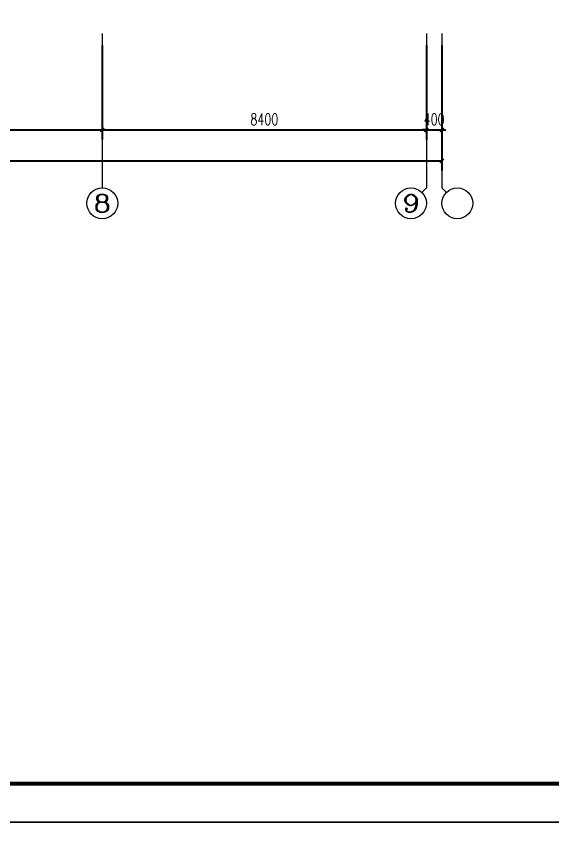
# Model space of a CAD drawing. Extents: x -24105 to 1725648, y 165513 to 982828.
# Drawn here: x 181855 to 195744, y 343238 to 364591 of the extents above; entities that cross this region are included whole.
import ezdxf
from ezdxf.enums import TextEntityAlignment as Align

# ---------------------------------------------------------------- set-up
doc = ezdxf.new("R2010")
doc.units = 0
doc.header["$LTSCALE"] = 1000
doc.header["$MEASUREMENT"] = 0
doc.layers.get('Defpoints').update_dxf_attribs({"color": 8})
for name, color, linetype in [('AXIS', 8, 'Continuous'), ('AXIS_TEXT', 8, 'Continuous'), ('C-AXIS(轴号)', 8, 'Continuous'), ('C-AXIS-T(字)', 8, 'Continuous'), ('图框', 140, 'Continuous')]:
    doc.layers.add(name, color=color, linetype=linetype)
doc.layers.add('WALL', color=8, linetype='Continuous', lineweight=40)
doc.styles.add('_TCH_AXIS', font='COMPLEX', dxfattribs={"bigfont": 'GBCBIG'})
doc.styles.add('_TCH_DIM_T3', font='SIMPLEX', dxfattribs={"width": 0.705882, "bigfont": 'GBCBIG'})
doc.styles.add('COMPLEX', font='COMPLEX')
doc.dimstyles.new('_TCH_ARCH&&100', dxfattribs={"dimtxt": 297.5, "dimasz": 100, "dimexe": 250, "dimexo": 300, "dimgap": 126.25, "dimtad": 1, "dimdec": 0, "dimzin": 0, "dimdsep": 46, "dimtxsty": '_TCH_DIM_T3', "dimblk": 'ARCHTICK', "dimcen": 0.09, "dimclrt": 7, "dimazin": 2, "dimtfac": 1, "dimtdec": 0, "dimtix": 1, "dimtmove": 2, "dimatfit": 3, "dimfxl": 1, "dimtolj": 1, "dimtzin": 0, "dimarcsym": 0})

# ---------------------------------------------------------------- blocks, each defined once
blk = doc.blocks.new('_ArchTick')
at = {"color": 0, "linetype": 'ByBlock', "const_width": 0.4}
blk.add_lwpolyline([(-0.5, -0.5), (0.5, 0.5)], dxfattribs=at)
blk = doc.blocks.new('*D94')
at = {"layer": 'AXIS', "color": 0, "lineweight": -2, "transparency": 16777216}
for p, q in [((1484208, 1132456), (1484208, 1129206)), ((1539308, 1132456), (1539308, 1129206)), ((1484208, 1129456), (1539308, 1129456))]:
    blk.add_line(p, q, dxfattribs=at)
at = {"layer": 'Defpoints', "color": 0, "transparency": 16777216}
for p in [(1484208, 1132756), (1539308, 1132756), (1539308, 1129456)]:
    blk.add_point(p, dxfattribs=at)
at = {"layer": 'AXIS', "color": 0, "lineweight": -2, "transparency": 16777216, "xscale": 100, "yscale": 100, "zscale": 100, "rotation": 180}
blk.add_blockref('_ArchTick', (1484208, 1129456), dxfattribs=at)
at = {"layer": 'AXIS', "color": 0, "lineweight": -2, "transparency": 16777216, "xscale": 100, "yscale": 100, "zscale": 100}
blk.add_blockref('_ArchTick', (1539308, 1129456), dxfattribs=at)
at = {"layer": 'AXIS', "color": 7, "transparency": 16777216, "insert": (1511758, 1129731), "char_height": 297.5, "attachment_point": 5, "style": '_TCH_DIM_T3'}
blk.add_mtext('\\A1;55100', dxfattribs=at)
blk = doc.blocks.new('*D93')
at = {"layer": 'AXIS', "color": 0, "lineweight": -2, "transparency": 16777216}
for p, q in [((1538908, 1132456), (1538908, 1130006)), ((1539308, 1132456), (1539308, 1130006)), ((1538908, 1130256), (1538808, 1130256)), ((1538908, 1130256), (1539308, 1130256)), ((1539308, 1130256), (1539408, 1130256))]:
    blk.add_line(p, q, dxfattribs=at)
at = {"layer": 'Defpoints', "color": 0, "transparency": 16777216}
for p in [(1538908, 1132756), (1539308, 1132756), (1539308, 1130256)]:
    blk.add_point(p, dxfattribs=at)
at = {"layer": 'AXIS', "color": 0, "lineweight": -2, "transparency": 16777216, "xscale": 100, "yscale": 100, "zscale": 100}
blk.add_blockref('_ArchTick', (1538908, 1130256), dxfattribs=at)
at = {"layer": 'AXIS', "color": 0, "lineweight": -2, "transparency": 16777216, "xscale": 100, "yscale": 100, "zscale": 100, "rotation": 180}
blk.add_blockref('_ArchTick', (1539308, 1130256), dxfattribs=at)
at = {"layer": 'AXIS', "color": 7, "transparency": 16777216, "insert": (1539108, 1130531), "char_height": 297.5, "attachment_point": 5, "style": '_TCH_DIM_T3'}
blk.add_mtext('\\A1;400', dxfattribs=at)
blk = doc.blocks.new('*D92')
at = {"layer": 'AXIS', "color": 0, "lineweight": -2, "transparency": 16777216}
for p, q in [((1530508, 1132456), (1530508, 1130006)), ((1538908, 1132456), (1538908, 1130006)), ((1530508, 1130256), (1538908, 1130256))]:
    blk.add_line(p, q, dxfattribs=at)
at = {"layer": 'Defpoints', "color": 0, "transparency": 16777216}
for p in [(1530508, 1132756), (1538908, 1132756), (1538908, 1130256)]:
    blk.add_point(p, dxfattribs=at)
at = {"layer": 'AXIS', "color": 0, "lineweight": -2, "transparency": 16777216, "xscale": 100, "yscale": 100, "zscale": 100, "rotation": 180}
blk.add_blockref('_ArchTick', (1530508, 1130256), dxfattribs=at)
at = {"layer": 'AXIS', "color": 0, "lineweight": -2, "transparency": 16777216, "xscale": 100, "yscale": 100, "zscale": 100}
blk.add_blockref('_ArchTick', (1538908, 1130256), dxfattribs=at)
at = {"layer": 'AXIS', "color": 7, "transparency": 16777216, "insert": (1534708, 1130531), "char_height": 297.5, "attachment_point": 5, "style": '_TCH_DIM_T3'}
blk.add_mtext('\\A1;8400', dxfattribs=at)
blk = doc.blocks.new('*D91')
at = {"layer": 'AXIS', "color": 0, "lineweight": -2, "transparency": 16777216}
for p, q in [((1523108, 1132456), (1523108, 1130006)), ((1530508, 1132456), (1530508, 1130006)), ((1523108, 1130256), (1530508, 1130256))]:
    blk.add_line(p, q, dxfattribs=at)
at = {"layer": 'Defpoints', "color": 0, "transparency": 16777216}
for p in [(1523108, 1132756), (1530508, 1132756), (1530508, 1130256)]:
    blk.add_point(p, dxfattribs=at)
at = {"layer": 'AXIS', "color": 0, "lineweight": -2, "transparency": 16777216, "xscale": 100, "yscale": 100, "zscale": 100, "rotation": 180}
blk.add_blockref('_ArchTick', (1523108, 1130256), dxfattribs=at)
at = {"layer": 'AXIS', "color": 0, "lineweight": -2, "transparency": 16777216, "xscale": 100, "yscale": 100, "zscale": 100}
blk.add_blockref('_ArchTick', (1530508, 1130256), dxfattribs=at)
at = {"layer": 'AXIS', "color": 7, "transparency": 16777216, "insert": (1526808, 1130531), "char_height": 297.5, "attachment_point": 5, "style": '_TCH_DIM_T3'}
blk.add_mtext('\\A1;7400', dxfattribs=at)
blk = doc.blocks.new('_AXISO')
blk.add_circle((0, 0), 0.5)
at = {"layer": 'AXIS_TEXT', "style": 'COMPLEX', "width": 1.041667}
blk.add_attdef('A', text='', height=0.56, dxfattribs=at).set_placement((-0.25, -0.28), (0.25, -0.28), align=Align.FIT)
blk = doc.blocks.new('ASDASFDAHHH')
at = {"layer": 'C-AXIS(轴号)', "color": 8}
for p, q in [((1530507.9, 1132756.1), (1530507.9, 1128756.1)), ((1538907.9, 1132756.1), (1538907.9, 1128756.1)), ((1539307.9, 1132756.1), (1539307.9, 1128756.1)), ((1538790.8, 1128639), (1538907.9, 1128756.1)), ((1539425.1, 1128639), (1539307.9, 1128756.1))]:
    blk.add_line(p, q, dxfattribs=at)
ref = blk.add_blockref('_AXISO', (1530507.9, 1128356.1), dxfattribs=dict(at, xscale=800, yscale=800, zscale=800))
ref.add_attrib('A', '8', dxfattribs={"layer": 'C-AXIS-T(字)', "height": 452.5, "style": '_TCH_AXIS', "width": 1.5}).set_placement((1530281.7, 1128129.9), (1530734.2, 1128129.9), align=Align.FIT)
ref = blk.add_blockref('_AXISO', (1538507.9, 1128356.1), dxfattribs=dict(at, xscale=800, yscale=800, zscale=800))
ref.add_attrib('A', '9', dxfattribs={"layer": 'C-AXIS-T(字)', "height": 452.5, "style": '_TCH_AXIS', "width": 1.5}).set_placement((1538281.7, 1128129.9), (1538734.2, 1128129.9), align=Align.FIT)
at = {"layer": 'C-AXIS(轴号)', "color": 8, "xscale": 800, "yscale": 800, "zscale": 800}
blk.add_blockref('_AXISO', (1539707.9, 1128356.1), dxfattribs=at)
at = {"layer": 'AXIS', "color": 8}
for p1, p2, distance, picture, middle in [((1484207.9, 1132756.1), (1539307.9, 1132756.1), -3300, '*D94', (1511757.9, 1129731.1)), ((1523107.9, 1132756.1), (1530507.9, 1132756.1), -2500, '*D91', (1526807.9, 1130531.1)), ((1530507.9, 1132756.1), (1538907.9, 1132756.1), -2500, '*D92', (1534707.9, 1130531.1)), ((1538907.9, 1132756.1), (1539307.9, 1132756.1), -2500, '*D93', (1539107.9, 1130531.1))]:
    dim = blk.add_aligned_dim(p1=p1, p2=p2, distance=distance, dimstyle='_TCH_ARCH&&100', dxfattribs=at)
    dim.commit()
    dim.dimension.update_dxf_attribs({"geometry": picture, "text_midpoint": middle})

msp = doc.modelspace()

# ---------------------------------------------------------------- linework, layer by layer
at = {"layer": '图框'}
for points in [[(125533, 343713), (209633, 343713), (209633, 403113), (125533, 403113)], [(125533, 284313), (209633, 284313), (209633, 343713), (125533, 343713)]]:
    msp.add_lwpolyline(points, close=True, dxfattribs=at)
at = {"layer": '图框', "const_width": 100}
msp.add_lwpolyline([(128033, 344713), (208633, 344713), (208633, 402113), (128033, 402113)], close=True, dxfattribs=at)

# ---------------------------------------------------------------- block references
at = {"layer": 'WALL'}
msp.add_blockref('ASDASFDAHHH', (-1346431, -768606), dxfattribs=at)

doc.saveas('drawing.dxf')
